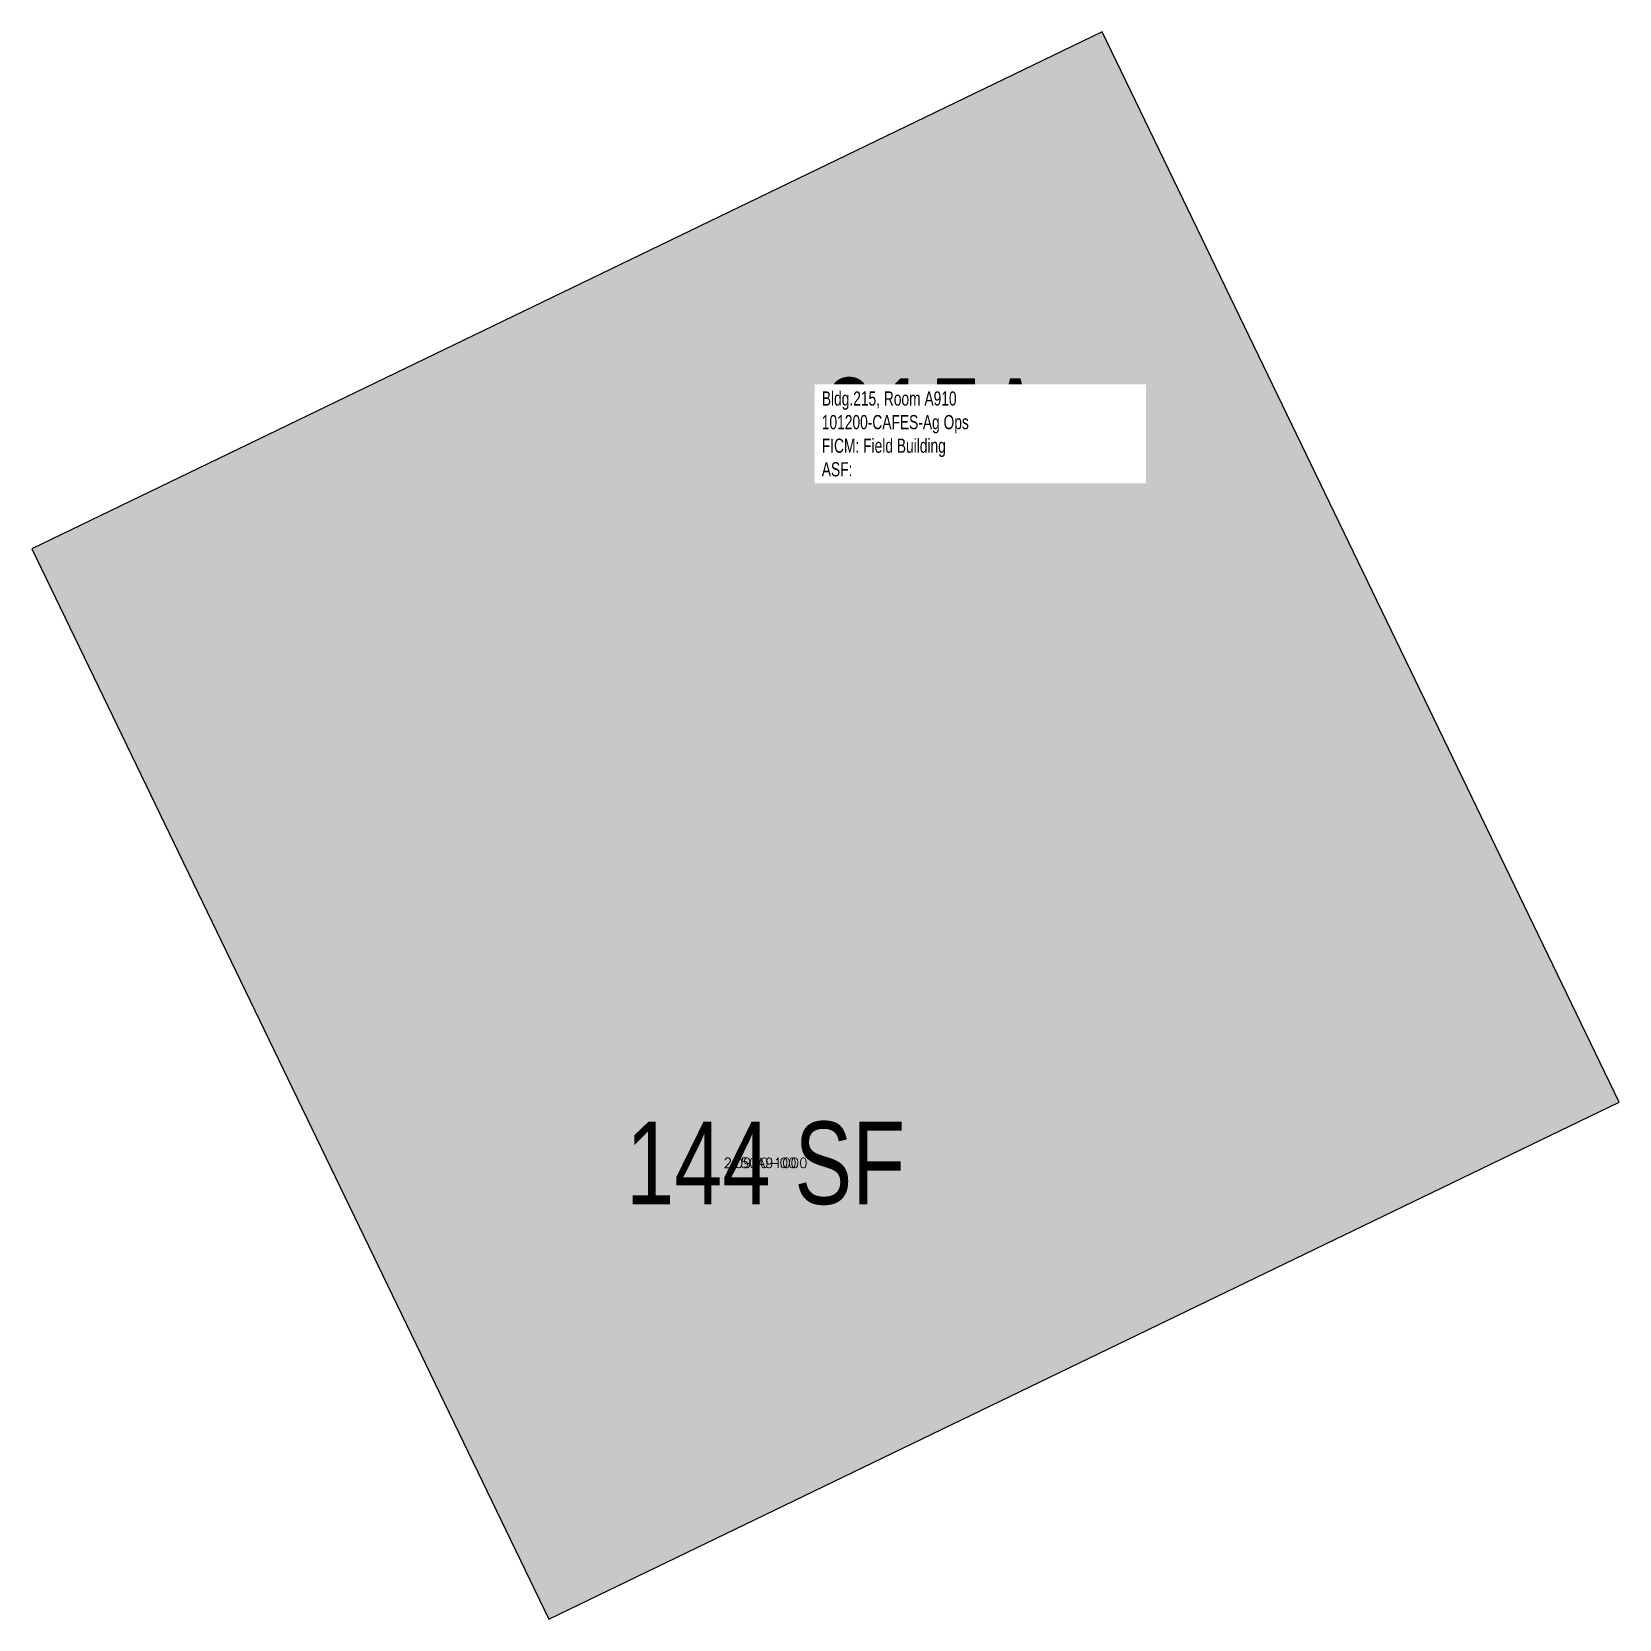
# Model space of a CAD drawing. Header units: inches. Extents: x -63 to 130, y 0 to 192.
import ezdxf
from ezdxf.enums import TextEntityAlignment as Align

# ---------------------------------------------------------------- set-up
doc = ezdxf.new("R2010")
doc.units = ezdxf.units.IN
doc.header["$MEASUREMENT"] = 0
for name, color, linetype in [('A-IDEN-RNUM', 7, 'Continuous'), ('A-IDEN-SNUM', 4, 'Continuous'), ('A-IDEN-VNUM', 4, 'Continuous'), ('A-WALL', 5, 'Continuous'), ('AREA-ASSIGN', 7, 'Continuous'), ('AREA-GROSS', 1, 'Continuous'), ('AREA-TEXT', 3, 'Continuous'), ('Rooms-Category-Color', 7, 'Continuous'), ('Rooms-College-Color', 7, 'Continuous'), ('Rooms-Department-Color', 7, 'Continuous'), ('Rooms-Division-Color', 7, 'Continuous'), ('Rooms-Information', 7, 'Continuous')]:
    doc.layers.add(name, color=color, linetype=linetype)
doc.styles.add('AREA', font='arial.ttf', dxfattribs={"width": 0.75, "height": 60})
doc.styles.add('ID', font='ARIALN.TTF', dxfattribs={"width": 0.85, "height": 0.25})
doc.styles.add('ROOMSNUMBER', font='TXT.SHX', dxfattribs={"height": 1})

msp = doc.modelspace()

# ---------------------------------------------------------------- hatches: boundary and pattern name
at = {"layer": 'Rooms-Category-Color', "true_color": 0xfbafa2}
msp.add_hatch(color=21, dxfattribs=at).paths.add_polyline_path([(67.02, 192.3), (-62.64, 129.66), (0, 0), (129.66, 62.64)])
at = {"layer": 'Rooms-College-Color', "true_color": 0xadadad}
msp.add_hatch(color=253, dxfattribs=at).paths.add_polyline_path([(67.02, 192.3), (-62.64, 129.66), (0, 0), (129.66, 62.64)])
at = {"layer": 'Rooms-Department-Color', "true_color": 0xe3c5e1}
msp.add_hatch(color=254, dxfattribs=at).paths.add_polyline_path([(67.02, 192.3), (-62.64, 129.66), (0, 0), (129.66, 62.64)])
at = {"layer": 'Rooms-Division-Color', "true_color": 0xe3c5e1}
msp.add_hatch(color=254, dxfattribs=at).paths.add_polyline_path([(67.02, 192.3), (-62.64, 129.66), (0, 0), (129.66, 62.64)])

# ---------------------------------------------------------------- linework, layer by layer
at = {"layer": 'A-WALL'}
msp.add_lwpolyline([(67.02, 192.3), (-62.64, 129.66), (0, 0), (129.66, 62.64)], close=True, dxfattribs=at)
at = {"layer": 'AREA-ASSIGN'}
msp.add_lwpolyline([(67.02, 192.3), (-62.64, 129.66), (0, 0), (129.66, 62.64)], close=True, dxfattribs=at)
at = {"layer": 'AREA-GROSS'}
msp.add_lwpolyline([(67.02, 192.3), (-62.64, 129.66), (0, 0), (129.66, 62.64)], close=True, dxfattribs=at)

# ---------------------------------------------------------------- texts
at = {"layer": 'A-IDEN-RNUM', "style": 'ROOMSNUMBER'}
msp.add_text('0910-00', height=1.2, dxfattribs=at).set_placement((26.25, 55.28), align=Align.MIDDLE)
at = {"layer": 'A-IDEN-SNUM', "style": 'ROOMSNUMBER'}
msp.add_text('2150A91000', height=1.2, dxfattribs=at).set_placement((26.25, 55.28), align=Align.MIDDLE)
at = {"layer": 'A-IDEN-VNUM', "style": 'ID', "width": 0.85}
msp.add_text('215A', height=12, dxfattribs=at).set_placement((46.72, 144.34), align=Align.MIDDLE)
at = {"layer": 'AREA-TEXT', "style": 'AREA', "width": 0.75}
msp.add_text('144 SF', height=10, dxfattribs=at).set_placement((26.25, 55.28), align=Align.MIDDLE_CENTER)

# ---------------------------------------------------------------- next in the draw order: texts
at = {"layer": 'Rooms-Information', "insert": (33.06, 138.42), "char_height": 1.7143, "width": 38.4, "attachment_point": 7, "style": 'ID', "bg_fill": 3, "box_fill_scale": 1.5, "bg_fill_color": 256, "bg_fill_true_color": 13158600, "bg_fill_transparency": 0}
msp.add_mtext('Bldg.215, Room A910^M^J101200-CAFES-Ag Ops^M^JFICM: Field Building^M^JASF: ', dxfattribs=at)

doc.saveas('drawing.dxf')
